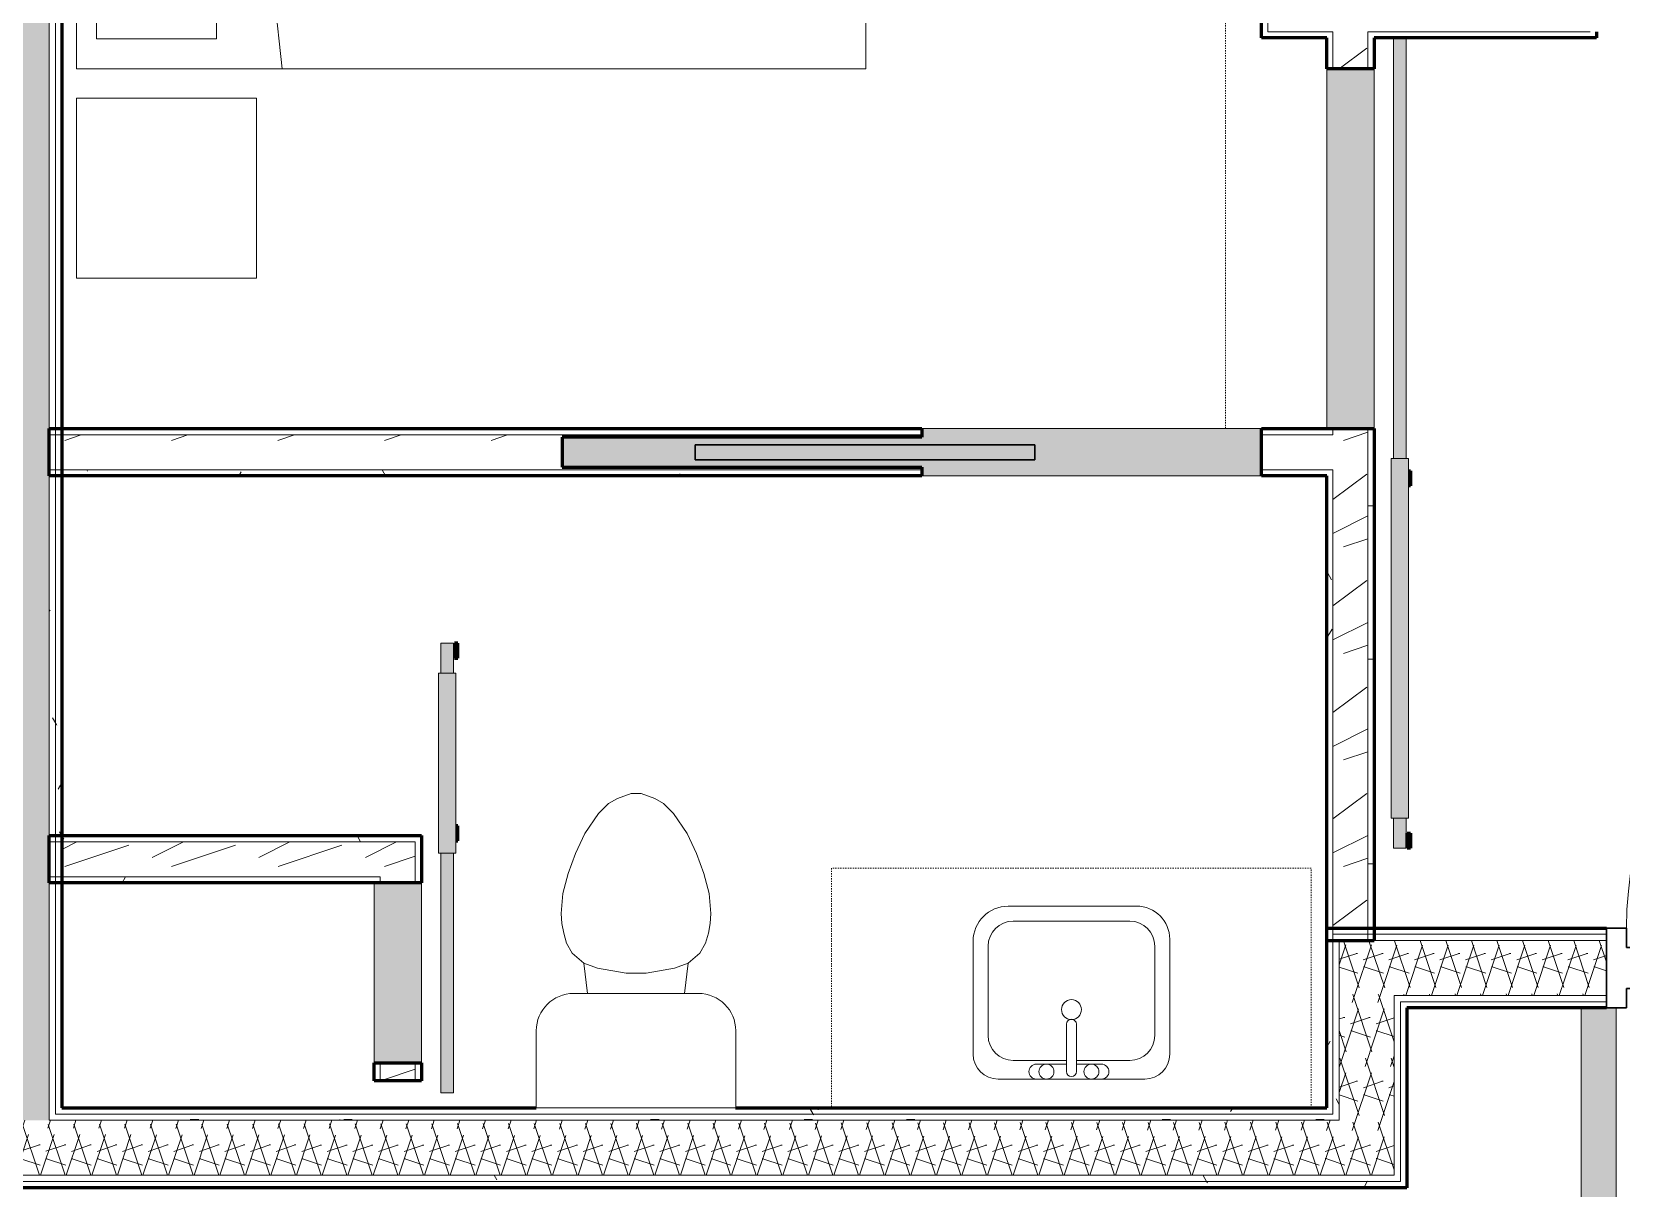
# Model space of a CAD drawing. Header units: inches. Extents: x -4169 to -1846, y 9706 to 12377.
# Drawn here: x -3338.7 to -3179.6, y 11717.9 to 11833.7 of the extents above; entities that cross this region are included whole.
import ezdxf

# ---------------------------------------------------------------- set-up
doc = ezdxf.new("R2010")
doc.units = ezdxf.units.IN
doc.header["$MEASUREMENT"] = 0
doc.linetypes.add('Dash', pattern=[0.25, 0.125, -0.125])
for name, color, linetype, lineweight in [('0-1', 7, 'Continuous', 5), ('0-2', 7, 'Continuous', 18), ('A-DOOR', 31, 'Continuous', 18), ('A-DOOR-2', 90, 'Continuous', 30), ('A-DOOR-3', 135, 'Continuous', 18), ('A-DOOR-4', 7, 'Continuous', 18), ('A-DOOR-5', 50, 'Continuous', 60), ('A-DOOR-6', 31, 'Continuous', 30), ('A-DOOR-7', 31, 'Continuous', 9), ('A-DOOR-FRAM', 31, 'Continuous', 30), ('A-FLOR-2', 7, 'Continuous', 18), ('A-WALL', 113, 'Continuous', 18), ('A-WALL-1', 8, 'Continuous', 5), ('A-WALL-3', 50, 'Continuous', 60), ('A-WALL-4', 7, 'Continuous', 18), ('A-WALL-PATT-1', 250, 'Continuous', 9), ('A-WALL-PATT-2', 253, 'Continuous', 9), ('A-WALL-PATT-4', 111, 'Continuous', 9), ('I-FURN-1', 250, 'Continuous', 9), ('I-FURN-HDLN-1', 250, 'Dash', 9), ('I-WALL-3', 2, 'Continuous', 60), ('P-SANR-FIXT-2', 250, 'Continuous', 9), ('Q-CASE-HDLN-1', 250, 'Dash', 9), ('S-BEAM', 12, 'Continuous', 9)]:
    doc.layers.add(name, color=color, linetype=linetype, lineweight=lineweight)
pattern_1 = [(0, (0, 0), (20.48, 5.12), [0.845, -14.515, 0.845, -14.515, -81.92]), (0, (0, 0), (20.48, 5.12), [-30.72, 0.845, -29.875, 0.845, -14.515, -35.84]), (0, (0, 0), (20.48, 5.12), [-76.8, 0.845, -9.395, 0.845, -24.755]), (120, (7.68, 2.56), (-14.67405, 15.1762003), [0.845, -14.515, 0.845, -14.515, -81.92]), (120, (7.68, 2.56), (-14.67405, 15.1762003), [-30.72, 0.845, -29.875, 0.845, -14.515, -35.84]), (120, (7.68, 2.56), (-14.67405, 15.1762003), [-76.8, 0.845, -9.395, 0.845, -24.755]), (240, (10.24, 12.8), (-5.80595, -20.2962003), [0.845, -14.515, 0.845, -14.515, -81.92]), (240, (10.24, 12.8), (-5.80595, -20.2962003), [-30.72, 0.845, -29.875, 0.845, -14.515, -35.84]), (240, (10.24, 12.8), (-5.80595, -20.2962003), [-76.8, 0.845, -9.395, 0.845, -24.755])]
pattern_2 = [(216.87, (4.265, 10.662), (31.9871619, 21.32545714), [5.331, -47.981]), (206.565, (10.662, 7.464), (-10.662476, -10.6620098), [11.921, -11.921]), (198.435, (10.662, 2.132), (-21.32449365, -10.6625869), [6.744, -26.974])]
pattern_3 = [(161.57, (0.32, 0.32), (-2.560496185, -0.000537386), [0, -18.214, 2.022, 0]), (18.43, (-0.32, 0.32), (-2.560496185, 0.000537386), [0, -18.214, 2.022, 0]), (108.43, (0.32, 0.32), (1.27922091, -6.400876726), [6.07, -14.166]), (71.57, (-0.32, 0.32), (1.27922091, 6.400876726), [6.07, -14.166])]

# ---------------------------------------------------------------- blocks, each defined once
blk = doc.blocks.new('Pocket_Door_2385 - 34_ x 80_-1722096-ENLARGED RCP - 2ND FLOOR PLAN')
at = {"layer": 'A-DOOR-2'}
for p, q in [((-39.67, -0.75), (-39.67, 0.75)), ((-39.67, 0.75), (-5.67, 0.75)), ((-5.67, 0.75), (-5.67, -0.75)), ((-5.67, -0.75), (-39.67, -0.75))]:
    blk.add_line(p, q, dxfattribs=at)
blk = doc.blocks.new('M_Sink Vanity-Square - 500 x 440mm-1372835-ENLARGED RCP - 2ND FLOOR PLAN')
at = {"layer": 'P-SANR-FIXT-2'}
for p, q in [((-5.72, 10.23), (7.14, 10.23)), ((-5.72, 10.23), (7.14, 10.23)), ((-5.22, 8.73), (6.46, 8.73)), ((-9.22, -4.59), (-9.22, 6.73)), ((-9.22, -4.59), (-9.22, 6.73)), ((10.46, 6.91), (10.46, -4.59)), ((10.46, 6.91), (10.46, -4.59)), ((-7.72, -2.72), (-7.72, 6.23)), ((8.96, 6.23), (8.96, -2.72)), ((0.12, -6.33), (0.12, -1.59)), ((1.12, -6.33), (1.12, -1.59)), ((0.12, -5.22), (-5.22, -5.22)), ((-2.88, -5.59), (0.12, -5.59)), ((6.46, -5.22), (1.12, -5.22)), ((1.12, -5.59), (3.62, -5.59)), ((7.96, -7.09), (-6.72, -7.09)), ((7.96, -7.09), (-6.72, -7.09)), ((3.62, -7.09), (-2.88, -7.09))]:
    blk.add_line(p, q, dxfattribs=at)
for centre, radius, start, end in [((-5.72, 6.73), 3.5, 90, 180), ((-5.72, 6.73), 3.5, 90, 180), ((7.14, 6.91), 3.32, 0, 90), ((7.14, 6.91), 3.32, 360, 90), ((-5.22, 6.23), 2.5, 90, 180), ((6.46, 6.23), 2.5, 360, 90), ((0.62, -0.13), 1, 360, 180), ((0.62, -0.13), 1, 180, 0), ((0.62, -1.59), 0.5, 360, 180), ((-5.22, -2.72), 2.5, 180, 270), ((6.46, -2.72), 2.5, 270, 360), ((-6.72, -4.59), 2.5, 180, 270), ((-6.72, -4.59), 2.5, 180, 270), ((7.96, -4.59), 2.5, 270, 0), ((7.96, -4.59), 2.5, 270, 0), ((-2.88, -6.34), 0.75, 90, 270), ((-1.88, -6.34), 0.75, 360, 180), ((-1.88, -6.34), 0.75, 180, 0), ((0.62, -6.33), 0.5, 180, 0), ((2.62, -6.34), 0.75, 0, 180), ((2.62, -6.34), 0.75, 180, 0), ((3.62, -6.34), 0.75, 270, 90)]:
    blk.add_arc(centre, radius, start, end, dxfattribs=at)
blk = doc.blocks.new('Toilet-Domestic-3D - Toilet-Domestic-3D-1352612-ENLARGED RCP - 2ND FLOOR PLAN')
at = {"layer": 'P-SANR-FIXT-2'}
for p, q in [((-9.98, 19.48), (9.98, 19.48)), ((-9.98, 11.75), (-9.98, 19.48)), ((9.98, 19.48), (9.98, 11.75)), ((6.25, 8.02), (-6.25, 8.02)), ((-4.86, 8.02), (-5.21, 5)), ((4.86, 8.02), (5.21, 5)), ((-5.21, 5), (-6.4, 4)), ((-3.84, 5.5), (-5.21, 5)), ((-1, 6), (-3.84, 5.5)), ((1, 6), (-1, 6)), ((3.84, 5.5), (1, 6)), ((5.21, 5), (3.84, 5.5)), ((6.4, 4), (5.21, 5)), ((-6.4, 4), (-6.97, 3)), ((6.97, 3), (6.4, 4)), ((-7.24, 2), (-7.41, 1)), ((-6.97, 3), (-7.24, 2)), ((7.24, 2), (6.97, 3)), ((7.41, 1), (7.24, 2)), ((-7.41, 1), (-7.5, 0)), ((-7.5, 0), (-7.33, -1.99)), ((7.33, -1.99), (7.5, 0)), ((7.5, 0), (7.41, 1)), ((-7.33, -1.99), (-6.79, -4)), ((6.79, -4), (7.33, -1.99)), ((-6.79, -4), (-6.06, -6)), ((6.06, -6), (6.79, -4)), ((-6.06, -6), (-5.13, -8)), ((5.13, -8), (6.06, -6)), ((-5.13, -8), (-3.74, -10)), ((3.74, -10), (5.13, -8)), ((-3.74, -10), (-2.74, -11)), ((-2.74, -11), (-1.87, -11.5)), ((1.87, -11.5), (2.74, -11)), ((2.74, -11), (3.74, -10)), ((-1.87, -11.5), (-0.5, -12)), ((-0.5, -12), (0.5, -12)), ((0.5, -12), (1.87, -11.5))]:
    blk.add_line(p, q, dxfattribs=at)
for centre, start, end in [((-6.25, 11.75), 180, 270), ((6.25, 11.75), 270, 360)]:
    blk.add_arc(centre, 3.73, start, end, dxfattribs=at)
blk = doc.blocks.new('OD_CW_Countertop - OD_CW_Countertop-V56-ENLARGED RCP - 2ND FLOOR PLAN')
at = {"layer": 'Q-CASE-HDLN-1'}
for p, q in [((0.74, 24), (0.74, 0)), ((48.74, 0), (48.74, 24)), ((0.74, 0), (48.74, 0))]:
    blk.add_line(p, q, dxfattribs=at)
blk = doc.blocks.new('Interior_barn_door_18732 - Interior_barn_door_18732-2490868-ENLARGED RCP - 2ND FLOOR PLAN')
at = {"layer": 'A-DOOR-3'}
h = blk.add_hatch(color=256, dxfattribs=at)
h.paths.add_polyline_path([(21, -4.79), (21, -4.32), (-21, -4.34), (-21, -4.95), (21, -4.95)], flags=0)
h.paths.add_polyline_path([(-57, -4.63), (-57, -4.32), (-60, -4.34), (-60, -4.95), (-57, -4.95), (-57, -4.64)], flags=0)
for points in [[(-21, -4.07), (-57, -4.07), (-57, -5.82), (-21, -5.82)], [(-58.5, -6), (-58.5, -5.67), (-60, -5.67), (-60, -6)], [(-22.23, -6), (-22.23, -5.82), (-23.73, -5.82), (-23.73, -6), (-22.68, -6)]]:
    blk.add_hatch(color=256, dxfattribs=at).paths.add_polyline_path(points, flags=0)
h = blk.add_hatch(color=256, dxfattribs=at)
h.paths.add_polyline_path([(21, -5.55), (21, -4.95), (-21, -4.95), (-21, -5.57), (21, -5.57)], flags=0)
h.paths.add_polyline_path([(-57, -5.39), (-57, -4.95), (-60, -4.95), (-60, -5.57), (-57, -5.55), (-57, -5.39)], flags=0)
at = {"layer": 'A-DOOR-4'}
for p, q in [((-60, -4.32), (-57, -4.32)), ((-60, -4.32), (-60, -4.95)), ((-57, -5.82), (-57, -4.07)), ((-57, -4.07), (-21, -4.07)), ((-21, -4.07), (-21, -5.82)), ((-21, -4.32), (21, -4.32)), ((21, -4.95), (21, -4.32)), ((-60, -4.95), (-60, -5.57)), ((-57, -5.57), (-60, -5.57)), ((-21, -5.82), (-57, -5.82)), ((21, -5.57), (-21, -5.57)), ((21, -5.57), (21, -4.95))]:
    blk.add_line(p, q, dxfattribs=at)
at = {"layer": 'A-DOOR-5'}
for p, q in [((-60, -6), (-60, -5.67)), ((-60, -5.67), (-58.5, -5.67)), ((-58.5, -6), (-60, -6)), ((-58.5, -5.67), (-58.5, -6)), ((-23.73, -6), (-23.73, -5.82)), ((-22.23, -6), (-23.73, -6)), ((-22.23, -5.82), (-22.23, -6))]:
    blk.add_line(p, q, dxfattribs=at)
blk = doc.blocks.new('Bed-Standard - Queen 60_ x 79_-1242961-ENLARGED RCP - 2ND FLOOR PLAN')
at = {"layer": 'I-FURN-1'}
for p, q in [((40.69, 37.7), (-19.31, 37.7)), ((-19.31, 37.7), (-19.31, -41.3)), ((40.69, -41.3), (40.69, 37.7)), ((-16.31, 35.7), (-16.31, 23.7)), ((-16.31, 35.7), (37.69, 35.7)), ((37.69, 35.7), (37.69, 23.7)), ((40.69, 23.7), (-19.31, 17.13)), ((-16.31, 23.7), (37.69, 23.7)), ((-19.31, -41.3), (40.69, -41.3))]:
    blk.add_line(p, q, dxfattribs=at)
at = {"layer": 'I-FURN-HDLN-1'}
for p, q in [((-55.31, 37.7), (-55.31, -77.3)), ((64.69, -77.3), (64.69, 37.7)), ((-55.31, -77.3), (64.69, -77.3))]:
    blk.add_line(p, q, dxfattribs=at)
blk = doc.blocks.new('Table-Night Stand - 18_ x 18_ x 24_-1352623-ENLARGED RCP - 2ND FLOOR PLAN')
at = {"layer": 'I-FURN-1'}
for p, q in [((18.15, 18), (0.15, 18)), ((0.15, 18), (0.15, 0)), ((18.15, 0), (18.15, 18)), ((0.15, 0), (18.15, 0))]:
    blk.add_line(p, q, dxfattribs=at)
blk = doc.blocks.new('Interior_barn_door_18732 - Interior_barn_door_18732 18_-2490978-ENLARGED RCP - 2ND FLOOR PLAN')
at = {"layer": 'A-DOOR-3'}
for points in [[(-33, 6), (-33, 5.67), (-31.5, 5.67), (-31.5, 6)], [(-13.13, 5.82), (-30, 5.82), (-30, 4.07), (-12, 4.07), (-12, 5.82)], [(-14.73, 6), (-14.73, 5.82), (-13.23, 5.82), (-13.23, 6)]]:
    blk.add_hatch(color=256, dxfattribs=at).paths.add_polyline_path(points, flags=0)
h = blk.add_hatch(color=256, dxfattribs=at)
h.paths.add_polyline_path([(12, 5.57), (-12, 5.55), (-12, 4.95), (12, 4.95), (12, 5.55)], flags=0)
h.paths.add_polyline_path([(-30, 5.57), (-33, 5.55), (-33, 4.95), (-30, 4.95), (-30, 5.57)], flags=0)
h = blk.add_hatch(color=256, dxfattribs=at)
h.paths.add_polyline_path([(10.81, 4.95), (-12, 4.95), (-12, 4.32), (12, 4.34), (12, 4.95)], flags=0)
h.paths.add_polyline_path([(-30, 4.95), (-33, 4.95), (-33, 4.32), (-30, 4.34), (-30, 4.8)], flags=0)
at = {"layer": 'A-DOOR-4'}
for p, q in [((-33, 5.57), (-30, 5.57)), ((-33, 5.57), (-33, 4.95)), ((-33, 4.95), (-33, 4.32)), ((-30, 4.07), (-30, 5.82)), ((-30, 5.82), (-12, 5.82)), ((-12, 5.82), (-12, 4.07)), ((-12, 5.57), (12, 5.57)), ((12, 4.95), (12, 5.57)), ((12, 4.32), (12, 4.95)), ((-30, 4.32), (-33, 4.32)), ((-12, 4.07), (-30, 4.07)), ((12, 4.32), (-12, 4.32))]:
    blk.add_line(p, q, dxfattribs=at)
at = {"layer": 'A-DOOR-5'}
for p, q in [((-33, 6), (-33, 5.67)), ((-31.5, 6), (-33, 6)), ((-33, 5.67), (-31.5, 5.67)), ((-31.5, 5.67), (-31.5, 6)), ((-14.73, 6), (-14.73, 5.82)), ((-13.23, 6), (-14.73, 6)), ((-13.23, 5.82), (-13.23, 6))]:
    blk.add_line(p, q, dxfattribs=at)
blk = doc.blocks.new('CTR - 1st Phase - Unit Layouts_rvt-1-ENLARGED RCP - 2ND FLOOR PLAN')
at = {"layer": 'A-WALL-1'}
for points in [[(-3209.12, 11794), (-3204.37, 11794), (-3204.37, 11830), (-3209.12, 11830), (-3209.12, 11797.48)], [(-3227.82, 11789.25), (-3215.65, 11789.25), (-3215.65, 11794), (-3249.65, 11794), (-3249.65, 11793.12), (-3285.65, 11793.12), (-3285.65, 11790.12), (-3249.65, 11790.12), (-3249.65, 11789.25)], [(-3299.72, 11730.5), (-3299.72, 11748.5), (-3304.47, 11748.5), (-3304.47, 11730.5), (-3300.35, 11730.5)]]:
    blk.add_hatch(color=256, dxfattribs=at).paths.add_polyline_path(points, flags=0)
at = {"layer": 'A-WALL-PATT-1'}
h = blk.add_hatch(dxfattribs=at)
h.set_pattern_fill('FP_1', color=256, style=0, pattern_type=2)
h.set_pattern_definition(pattern_1)
h.paths.add_polyline_path([(-3215.65, 11833.1), (-3215.02, 11833.1), (-3215.02, 11842.26), (-3215.65, 11842.26), (-3215.65, 11833.72)], flags=0)
h.paths.add_polyline_path([(-3215.65, 11904.26), (-3215.02, 11904.26), (-3215.02, 11914), (-3215.65, 11914), (-3215.65, 11906.01)], flags=0)
h = blk.add_hatch(dxfattribs=at)
h.set_pattern_fill('FP_1', color=256, style=0, pattern_type=2)
h.set_pattern_definition(pattern_1)
h.paths.add_polyline_path([(-3208.5, 11742.72), (-3208.5, 11789.87), (-3209.12, 11789.87), (-3209.12, 11742.72)], flags=0)
h.paths.add_polyline_path([(-3209.12, 11793.37), (-3208.5, 11793.37), (-3208.5, 11794), (-3209.12, 11794)], flags=0)
h.paths.add_polyline_path([(-3209.12, 11830), (-3208.5, 11830), (-3208.5, 11833.1), (-3209.12, 11833.1)], flags=0)
h = blk.add_hatch(dxfattribs=at)
h.set_pattern_fill('FP_1', color=256, style=0, pattern_type=2)
h.set_pattern_definition(pattern_1)
h.paths.add_polyline_path([(-3205, 11742.74), (-3204.37, 11742.74), (-3204.37, 11794), (-3205, 11794), (-3205, 11747.21)], flags=0)
h.paths.add_polyline_path([(-3204.37, 11830), (-3204.37, 11833.1), (-3205, 11833.1), (-3205, 11830)], flags=0)
h = blk.add_hatch(dxfattribs=at)
h.set_pattern_fill('FP_1', color=256, style=0, pattern_type=2)
h.set_pattern_definition(pattern_1)
h.paths.add_polyline_path([(-3210.94, 11789.25), (-3209.12, 11789.25), (-3209.12, 11789.87), (-3215.65, 11789.87), (-3215.65, 11789.25)], flags=0)
h.paths.add_polyline_path([(-3261.59, 11789.25), (-3249.65, 11789.25), (-3249.65, 11789.87), (-3335.72, 11789.86), (-3335.72, 11789.25), (-3277.83, 11789.25)], flags=0)
h = blk.add_hatch(dxfattribs=at)
h.set_pattern_fill('FP_1', color=256, style=0, pattern_type=2)
h.set_pattern_definition(pattern_1)
h.paths.add_polyline_path([(-3300.35, 11752.62), (-3299.72, 11752.62), (-3299.72, 11753.25), (-3335.72, 11753.22), (-3335.72, 11752.62), (-3303.85, 11752.62)], flags=0)
h = blk.add_hatch(dxfattribs=at)
h.set_pattern_fill('FP_1', color=256, style=0, pattern_type=2)
h.set_pattern_definition(pattern_1)
h.paths.add_polyline_path([(-3329.12, 11748.5), (-3303.85, 11748.5), (-3303.85, 11749.12), (-3335.72, 11749.12), (-3335.72, 11748.5)], flags=0)
at = {"layer": 'A-WALL-PATT-2'}
h = blk.add_hatch(dxfattribs=at)
h.set_pattern_fill('FP_2', color=256, style=0, pattern_type=2)
h.set_pattern_definition(pattern_2)
h.paths.add_polyline_path([(-3205, 11742.72), (-3205, 11794), (-3208.5, 11794), (-3208.5, 11742.72)], flags=0)
h.paths.add_polyline_path([(-3205, 11830), (-3205, 11833.72), (-3208.5, 11833.72), (-3208.5, 11830), (-3205.95, 11830)], flags=0)
h = blk.add_hatch(dxfattribs=at)
h.set_pattern_fill('FP_2', color=256, style=0, pattern_type=2)
h.set_pattern_definition(pattern_2)
h.paths.add_polyline_path([(-3209.12, 11789.87), (-3208.5, 11789.87), (-3208.5, 11793.37), (-3215.65, 11793.37), (-3215.65, 11789.87), (-3210.94, 11789.87)], flags=0)
h.paths.add_polyline_path([(-3329.12, 11789.87), (-3249.65, 11789.87), (-3249.65, 11790.12), (-3285.65, 11790.12), (-3285.65, 11793.12), (-3249.65, 11793.12), (-3249.65, 11793.37), (-3335.72, 11793.36), (-3335.72, 11789.87)], flags=0)
h = blk.add_hatch(dxfattribs=at)
h.set_pattern_fill('FP_2', color=256, style=0, pattern_type=2)
h.set_pattern_definition(pattern_2)
h.paths.add_polyline_path([(-3329.12, 11749.12), (-3300.35, 11749.12), (-3300.35, 11752.62), (-3335.72, 11752.62), (-3335.72, 11749.12)], flags=0)
h = blk.add_hatch(dxfattribs=at)
h.set_pattern_fill('FP_2', color=256, style=0, pattern_type=2)
h.set_pattern_definition(pattern_2)
h.paths.add_polyline_path([(-3303.85, 11728.68), (-3300.35, 11728.68), (-3300.35, 11730.5), (-3303.85, 11730.5), (-3303.85, 11728.72)], flags=0)
h.paths.add_polyline_path([(-3300.46, 11748.5), (-3300.35, 11748.5), (-3300.35, 11749.12), (-3303.85, 11749.12), (-3303.85, 11748.5)], flags=0)
at = {"layer": 'A-WALL-3'}
for p, q in [((-3215.65, 11833.1), (-3215.65, 11840.51)), ((-3182.12, 11833.72), (-3182.12, 11833.1)), ((-3215.02, 11833.1), (-3215.65, 11833.1)), ((-3210.9, 11833.1), (-3215.02, 11833.1)), ((-3209.12, 11833.1), (-3210.9, 11833.1)), ((-3209.12, 11830), (-3209.12, 11833.1)), ((-3204.37, 11833.1), (-3204.37, 11830)), ((-3182.12, 11833.1), (-3204.37, 11833.1)), ((-3204.37, 11830), (-3209.12, 11830)), ((-3336.97, 11794), (-3249.65, 11794)), ((-3336.97, 11789.25), (-3336.97, 11794)), ((-3249.65, 11794), (-3249.65, 11793.12)), ((-3215.65, 11794), (-3209.12, 11794)), ((-3215.65, 11789.25), (-3215.65, 11794)), ((-3209.12, 11794), (-3204.37, 11794)), ((-3204.37, 11794), (-3204.37, 11742.72)), ((-3249.65, 11793.12), (-3285.65, 11793.12)), ((-3285.65, 11793.12), (-3285.65, 11790.12)), ((-3249.65, 11789.25), (-3336.97, 11789.25)), ((-3285.65, 11790.12), (-3249.65, 11790.12)), ((-3249.65, 11790.12), (-3249.65, 11789.25)), ((-3209.12, 11789.25), (-3215.65, 11789.25)), ((-3209.12, 11742.72), (-3209.12, 11789.25)), ((-3336.97, 11748.5), (-3336.97, 11753.25)), ((-3336.97, 11753.25), (-3299.72, 11753.25)), ((-3299.72, 11753.25), (-3299.72, 11748.5)), ((-3299.72, 11748.5), (-3336.97, 11748.5)), ((-3204.37, 11742.72), (-3209.12, 11742.72)), ((-3304.47, 11728.68), (-3304.47, 11730.5)), ((-3304.47, 11730.5), (-3299.72, 11730.5)), ((-3299.72, 11730.5), (-3299.72, 11728.68)), ((-3299.72, 11728.68), (-3304.47, 11728.68))]:
    blk.add_line(p, q, dxfattribs=at)
at = {"layer": 'A-WALL-4'}
for p, q in [((-3215.02, 11833.72), (-3215.02, 11842.26)), ((-3215.02, 11833.72), (-3211.52, 11833.72)), ((-3211.52, 11833.72), (-3210.9, 11833.72)), ((-3210.9, 11833.72), (-3208.5, 11833.72)), ((-3208.5, 11833.1), (-3208.5, 11833.72)), ((-3205, 11833.1), (-3205, 11833.72)), ((-3205, 11833.72), (-3182.75, 11833.72)), ((-3208.5, 11830), (-3208.5, 11833.1)), ((-3205, 11830), (-3205, 11833.1)), ((-3209.12, 11830), (-3209.12, 11794)), ((-3204.37, 11794), (-3204.37, 11830)), ((-3215.65, 11794), (-3249.65, 11794)), ((-3208.5, 11793.37), (-3208.5, 11794)), ((-3205, 11742.72), (-3205, 11794)), ((-3249.65, 11793.37), (-3336.97, 11793.37)), ((-3209.12, 11793.37), (-3215.65, 11793.37)), ((-3208.5, 11793.37), (-3209.12, 11793.37)), ((-3249.65, 11789.87), (-3336.97, 11789.87)), ((-3249.65, 11789.25), (-3215.65, 11789.25)), ((-3209.12, 11789.87), (-3215.65, 11789.87)), ((-3208.5, 11789.87), (-3209.12, 11789.87)), ((-3208.5, 11742.72), (-3208.5, 11789.87)), ((-3336.97, 11752.62), (-3300.35, 11752.62)), ((-3300.35, 11749.12), (-3300.35, 11752.62)), ((-3336.97, 11749.12), (-3303.85, 11749.12)), ((-3304.47, 11748.5), (-3304.47, 11730.5)), ((-3303.85, 11748.5), (-3303.85, 11749.12)), ((-3300.35, 11748.5), (-3300.35, 11749.12)), ((-3299.72, 11730.5), (-3299.72, 11748.5)), ((-3303.85, 11728.68), (-3303.85, 11730.5)), ((-3300.35, 11728.68), (-3300.35, 11730.5))]:
    blk.add_line(p, q, dxfattribs=at)
at = {"layer": '0-2'}
for name, p, rotation in [('Bed-Standard - Queen 60_ x 79_-1242961-ENLARGED RCP - 2ND FLOOR PLAN', (-3296.54, 11849.31), 90.00000000001609), ('Interior_barn_door_18732 - Interior_barn_door_18732-2490868-ENLARGED RCP - 2ND FLOOR PLAN', (-3206.75, 11812), 90.00000000000318), ('Table-Night Stand - 18_ x 18_ x 24_-1352623-ENLARGED RCP - 2ND FLOOR PLAN', (-3316.25, 11808.92), 90.00000000001609), ('Interior_barn_door_18732 - Interior_barn_door_18732 18_-2490978-ENLARGED RCP - 2ND FLOOR PLAN', (-3302.1, 11739.5), 269.999999999994), ('Toilet-Domestic-3D - Toilet-Domestic-3D-1352612-ENLARGED RCP - 2ND FLOOR PLAN', (-3278.25, 11745.46), 180), ('OD_CW_Countertop - OD_CW_Countertop-V56-ENLARGED RCP - 2ND FLOOR PLAN', (-3209.94, 11749.98), 180)]:
    blk.add_blockref(name, p, dxfattribs=dict(at, rotation=rotation))
for name, p in [('Pocket_Door_2385 - 34_ x 80_-1722096-ENLARGED RCP - 2ND FLOOR PLAN', (-3232.65, 11791.62)), ('M_Sink Vanity-Square - 500 x 440mm-1372835-ENLARGED RCP - 2ND FLOOR PLAN', (-3235.29, 11735.95))]:
    blk.add_blockref(name, p, dxfattribs=at)
blk = doc.blocks.new('CTR - 1st Phase - Shell_rvt-1-ENLARGED RCP - 2ND FLOOR PLAN')
at = {"layer": 'A-FLOR-2'}
blk.add_line((-3202.57, 11717.89), (-3202.57, 11717.99), dxfattribs=at)
blk = doc.blocks.new('Dimension Lumber - LVL - 3_5X5_5-V160-ENLARGED RCP - 2ND FLOOR PLAN')
at = {"layer": 'S-BEAM'}
h = blk.add_hatch(color=256, dxfattribs=at)
h.paths.add_polyline_path([(45.37, 1.75), (-9.84, 1.75), (-9.84, -1.75), (45.37, -1.75)], flags=0)
h.paths.add_polyline_path([(-12.21, 1.75), (-13.6, 1.75), (-13.6, -1.75), (-12.21, -1.75), (-12.21, 1.18)], flags=0)
h.paths.add_polyline_path([(-15.97, -1.75), (-15.97, 1.75), (-18.47, 1.75), (-18.47, -1.75)], flags=0)
h.paths.add_polyline_path([(-20.84, -1.75), (-20.84, 1.75), (-42.53, 1.75), (-42.53, -1.75), (-23.58, -1.75)], flags=0)
for p, q in [((-42.53, 1.75), (-20.84, 1.75)), ((-18.47, 1.75), (-15.97, 1.75)), ((-13.6, 1.75), (-12.21, 1.75)), ((-9.84, 1.75), (45.37, 1.75)), ((45.37, -1.75), (45.37, 1.75)), ((-42.53, -1.75), (-20.84, -1.75)), ((-18.47, -1.75), (-15.97, -1.75)), ((-13.6, -1.75), (-12.21, -1.75)), ((-9.84, -1.75), (45.37, -1.75))]:
    blk.add_line(p, q, dxfattribs=at)
blk = doc.blocks.new('HOLLOW METAL - UNIT DOOR-2125825-ENLARGED RCP - 2ND FLOOR PLAN')
at = {"layer": 'A-DOOR-6'}
for p, q in [((18, 40.25), (16.25, 40.25)), ((16.25, 40.25), (16.25, 4.25)), ((18, 4.25), (18, 40.25)), ((16.25, 4.25), (18, 4.25))]:
    blk.add_line(p, q, dxfattribs=at)
at = {"layer": 'A-DOOR-7'}
blk.add_arc((18, 4.25), 36, 90, 180, dxfattribs=at)
at = {"layer": 'A-DOOR-FRAM'}
for p, q in [((-18, 4.25), (-20, 4.25)), ((-20, 4.25), (-20, -3.75)), ((-18, 2.3125), (-18, 4.25)), ((18, 4.25), (18, 2.3125)), ((20, 4.25), (18, 4.25)), ((20, -3.75), (20, 4.25)), ((-17.375, 2.3125), (-18, 2.3125)), ((-17.375, -1.8125), (-17.375, 2.3125)), ((18, 2.3125), (17.375, 2.3125)), ((17.375, 2.3125), (17.375, -1.8125)), ((-18, -3.75), (-18, -1.8125)), ((-18, -1.8125), (-17.375, -1.8125)), ((17.375, -1.8125), (18, -1.8125)), ((18, -1.8125), (18, -3.75)), ((-20, -3.75), (-18, -3.75)), ((18, -3.75), (20, -3.75))]:
    blk.add_line(p, q, dxfattribs=at)

msp = doc.modelspace()

# ---------------------------------------------------------------- hatches: boundary and pattern name
at = {"layer": 'A-WALL-PATT-4'}
h = msp.add_hatch(dxfattribs=at)
h.set_pattern_fill('FP_4', color=256, style=0, pattern_type=2)
h.set_pattern_definition(pattern_3)
h.paths.add_polyline_path([(-3336.97, 11724.74), (-3336.97, 12110.34), (-3340.47, 12110.34), (-3340.47, 11724.74), (-3337.56, 11724.74)], flags=0)
h = msp.add_hatch(dxfattribs=at)
h.set_pattern_fill('FP_1', color=256, style=0, pattern_type=2)
h.set_pattern_definition(pattern_1)
h.paths.add_polyline_path([(-3336.35, 11725.36), (-3336.35, 11914.62), (-3336.97, 11914.62), (-3336.97, 11725.36)], flags=0)
h.paths.add_polyline_path([(-3336.35, 11918.12), (-3336.35, 12110.34), (-3336.97, 12110.34), (-3336.97, 11918.12), (-3336.66, 11918.12)], flags=0)
h = msp.add_hatch(dxfattribs=at)
h.set_pattern_fill('FP_1', color=256, style=0, pattern_type=2)
h.set_pattern_definition(pattern_1)
h.paths.add_polyline_path([(-3336.35, 11725.99), (-3335.72, 11725.99), (-3335.72, 11914.62), (-3336.35, 11914.62), (-3336.35, 11727.1)], flags=0)
h.paths.add_polyline_path([(-3336.35, 11918.12), (-3335.72, 11918.12), (-3335.72, 11959.56), (-3336.35, 11959.56), (-3336.35, 11919.15)], flags=0)
h.paths.add_polyline_path([(-3335.72, 11989.56), (-3335.72, 12110.34), (-3336.35, 12110.34), (-3336.35, 11989.56)], flags=0)
h = msp.add_hatch(dxfattribs=at)
h.set_pattern_fill('FP_1', color=256, style=0, pattern_type=2)
h.set_pattern_definition(pattern_1)
h.paths.add_polyline_path([(-3202.37, 11743.36), (-3181.12, 11743.36), (-3181.12, 11743.99), (-3204.37, 11743.99), (-3204.37, 11743.36)], flags=0)
h.paths.add_polyline_path([(-3141.12, 11743.36), (-3139.5, 11743.36), (-3139.5, 11743.99), (-3141.12, 11743.99)], flags=0)
h.paths.add_polyline_path([(-3133.12, 11743.36), (-3133.12, 11743.99), (-3134.75, 11743.99), (-3134.75, 11743.36), (-3134.12, 11743.36)], flags=0)
h.paths.add_polyline_path([(-3093.12, 11743.36), (-3069.87, 11743.36), (-3069.87, 11743.99), (-3093.12, 11743.99)], flags=0)
h = msp.add_hatch(dxfattribs=at)
h.set_pattern_fill('FP_1', color=256, style=0, pattern_type=2)
h.set_pattern_definition(pattern_1)
h.paths.add_polyline_path([(-3204.37, 11742.74), (-3181.12, 11742.74), (-3181.12, 11743.36), (-3204.37, 11743.36), (-3204.37, 11742.82)], flags=0)
h.paths.add_polyline_path([(-3140.12, 11742.74), (-3138.87, 11742.74), (-3138.87, 11743.36), (-3141.12, 11743.36), (-3141.12, 11742.74)], flags=0)
h.paths.add_polyline_path([(-3134.12, 11742.74), (-3133.12, 11742.74), (-3133.12, 11743.36), (-3135.37, 11743.36), (-3135.37, 11742.74), (-3134.75, 11742.74)], flags=0)
h.paths.add_polyline_path([(-3071.87, 11742.74), (-3069.87, 11742.74), (-3069.87, 11743.36), (-3093.12, 11743.36), (-3093.12, 11742.74), (-3075.88, 11742.74)], flags=0)
h = msp.add_hatch(dxfattribs=at)
h.set_pattern_fill('FP_1', color=256, style=0, pattern_type=2)
h.set_pattern_definition(pattern_1)
h.paths.add_polyline_path([(-3208.5, 11725.36), (-3208.5, 11742.72), (-3209.12, 11742.72), (-3209.12, 11725.36)], flags=0)
h = msp.add_hatch(dxfattribs=at)
h.set_pattern_fill('FP_1', color=256, style=0, pattern_type=2)
h.set_pattern_definition(pattern_1)
h.paths.add_polyline_path([(-3208.5, 11724.74), (-3207.87, 11724.74), (-3207.87, 11742.72), (-3208.5, 11742.72), (-3208.5, 11725.36)], flags=0)
h = msp.add_hatch(dxfattribs=at)
h.set_pattern_fill('FP_4', color=256, style=0, pattern_type=2)
h.set_pattern_definition(pattern_3)
h.paths.add_polyline_path([(-3138.87, 11737.24), (-3133.12, 11737.24), (-3133.12, 11742.74), (-3141.12, 11742.74), (-3141.12, 11737.24), (-3139.5, 11737.24)], flags=0)
h.paths.add_polyline_path([(-3194.06, 11737.24), (-3181.12, 11737.24), (-3181.12, 11742.74), (-3207.87, 11742.72), (-3207.87, 11737.24), (-3202.37, 11737.24)], flags=0)
h.paths.add_polyline_path([(-3092.76, 11737.24), (-3066.37, 11737.24), (-3066.39, 11742.73), (-3093.12, 11742.74), (-3093.12, 11737.24)], flags=0)
h = msp.add_hatch(dxfattribs=at)
h.set_pattern_fill('FP_4', color=256, style=0, pattern_type=2)
h.set_pattern_definition(pattern_3)
h.paths.add_polyline_path([(-3202.51, 11719.24), (-3202.37, 11719.24), (-3202.37, 11737.24), (-3207.87, 11737.24), (-3207.87, 11719.24), (-3202.57, 11719.24)], flags=0)
h = msp.add_hatch(dxfattribs=at)
h.set_pattern_fill('FP_1', color=256, style=0, pattern_type=2)
h.set_pattern_definition(pattern_1)
h.paths.add_polyline_path([(-3209.12, 11725.36), (-3209.12, 11725.99), (-3336.35, 11725.99), (-3336.35, 11725.36), (-3210.94, 11725.36)], flags=0)
h = msp.add_hatch(dxfattribs=at)
h.set_pattern_fill('FP_4', color=256, style=0, pattern_type=2)
h.set_pattern_definition(pattern_3)
h.paths.add_polyline_path([(-3210.94, 11719.24), (-3207.87, 11719.25), (-3207.87, 11724.74), (-3340.47, 11724.74), (-3340.47, 11719.24), (-3227.82, 11719.24)], flags=0)
h = msp.add_hatch(dxfattribs=at)
h.set_pattern_fill('FP_1', color=256, style=0, pattern_type=2)
h.set_pattern_definition(pattern_1)
h.paths.add_polyline_path([(-3209.12, 11724.74), (-3208.5, 11724.74), (-3208.5, 11725.36), (-3336.97, 11725.36), (-3336.97, 11724.74), (-3210.94, 11724.74)], flags=0)
h = msp.add_hatch(dxfattribs=at)
h.set_pattern_fill('FP_1', color=256, style=0, pattern_type=2)
h.set_pattern_definition(pattern_1)
h.paths.add_polyline_path([(-3202.57, 11718.61), (-3202.37, 11718.61), (-3202.37, 11719.24), (-3341.1, 11719.24), (-3341.1, 11718.61), (-3203.87, 11718.61)], flags=0)
h = msp.add_hatch(dxfattribs=at)
h.set_pattern_fill('FP_1', color=256, style=0, pattern_type=2)
h.set_pattern_definition(pattern_1)
h.paths.add_polyline_path([(-3202.57, 11717.99), (-3201.75, 11717.99), (-3201.75, 11718.61), (-3341.72, 11718.61), (-3341.72, 11717.99), (-3202.75, 11717.99)], flags=0)

# ---------------------------------------------------------------- linework, layer by layer
at = {"layer": 'A-WALL'}
for p, q in [((-3336.97, 12110.34), (-3336.97, 11724.74)), ((-3336.35, 11959.56), (-3336.35, 11725.36)), ((-3208.5, 11743.36), (-3181.12, 11743.36)), ((-3208.5, 11725.36), (-3208.5, 11743.36)), ((-3207.87, 11742.74), (-3181.12, 11742.74)), ((-3207.87, 11724.74), (-3207.87, 11742.74)), ((-3202.37, 11737.24), (-3181.12, 11737.24)), ((-3202.37, 11719.24), (-3202.37, 11737.24)), ((-3201.75, 11736.61), (-3181.12, 11736.61)), ((-3201.75, 11718.61), (-3201.75, 11736.61)), ((-3207.87, 11724.74), (-3336.97, 11724.74)), ((-3208.5, 11725.36), (-3336.35, 11725.36)), ((-3202.37, 11719.24), (-3416.67, 11719.24)), ((-3201.75, 11718.61), (-3341.1, 11718.61))]:
    msp.add_line(p, q, dxfattribs=at)
at = {"layer": 'I-WALL-3'}
for p, q in [((-3335.72, 11959.56), (-3335.72, 11725.99)), ((-3209.12, 11743.99), (-3181.12, 11743.99)), ((-3209.12, 11725.99), (-3209.12, 11743.99)), ((-3181.12, 11735.99), (-3201.12, 11735.99)), ((-3201.12, 11735.99), (-3201.12, 11717.99)), ((-3335.72, 11725.99), (-3288.23, 11725.99)), ((-3268.28, 11725.99), (-3209.12, 11725.99)), ((-3201.12, 11717.99), (-3417.92, 11717.99))]:
    msp.add_line(p, q, dxfattribs=at)

# ---------------------------------------------------------------- block references
at = {"layer": '0-1'}
for name in ['CTR - 1st Phase - Shell_rvt-1-ENLARGED RCP - 2ND FLOOR PLAN', 'CTR - 1st Phase - Unit Layouts_rvt-1-ENLARGED RCP - 2ND FLOOR PLAN']:
    msp.add_blockref(name, (0, 0), dxfattribs=at)
at = {"layer": 'A-DOOR'}
msp.add_blockref('HOLLOW METAL - UNIT DOOR-2125825-ENLARGED RCP - 2ND FLOOR PLAN', (-3161.12, 11739.74), dxfattribs=at)
at = {"layer": 'S-BEAM', "rotation": 269.9999999999995}
msp.add_blockref('Dimension Lumber - LVL - 3_5X5_5-V160-ENLARGED RCP - 2ND FLOOR PLAN', (-3181.92, 11693.46), dxfattribs=at)

doc.saveas('drawing.dxf')
